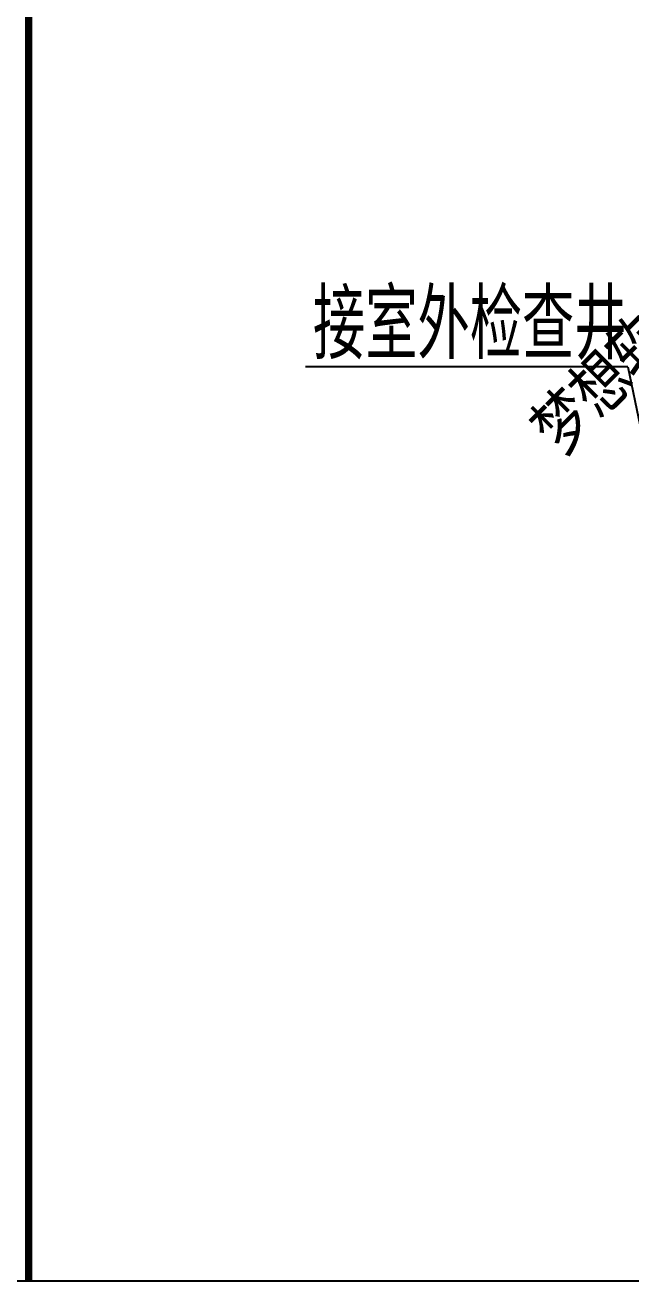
# Model space of a CAD drawing. Extents: x 1617977 to 1637944, y -113716 to -87833.
# Drawn here: x 1618455 to 1624973, y -113716 to -100208 of the extents above; entities that cross this region are included whole.
import ezdxf
from ezdxf.enums import TextEntityAlignment as Align
from ezdxf.xclip import XClip

# ---------------------------------------------------------------- set-up
doc = ezdxf.new("R2010")
doc.units = 0
doc.header["$LTSCALE"] = 35
doc.header["$MEASUREMENT"] = 0
doc.header["$XCLIPFRAME"] = 2
doc.layers.add('图框', color=135, linetype='Continuous')
doc.layers.add('排水', color=2, linetype='Continuous')
doc.styles.add('HZ', font='romant.shx', dxfattribs={"width": 0.8, "bigfont": 'hztxt.shx'})
doc.styles.add('HZFS', font='simp1.shx', dxfattribs={"width": 0.8, "bigfont": 'hz.shx'})

# ---------------------------------------------------------------- blocks, each defined once
blk = doc.blocks.new('21163871760495649.665825')
at = {"layer": '图框', "ltscale": 6}
blk.add_lwpolyline([(1618493, -137842, 76.4, 76.4, 0), (1680103, -137842, 76.4, 76.4, 0), (1680103, -93965, 76.4, 76.4, 0), (1618493, -93965, 76.4, 76.4, 0)], format="xyseb", close=True, dxfattribs=at)
at = {"layer": '排水'}
for q in [(1621472, -103885), (1625205, -105162)]:
    blk.add_line((1624941, -103885), q, dxfattribs=at)
at = {"color": 9, "style": 'HZFS'}
blk.add_text('梦想软件试用版：www.mxdraw.com', height=599.01, rotation=45, dxfattribs=at).set_placement((1627960, -100775), align=Align.MIDDLE_CENTER)
at = {"layer": '排水', "style": 'HZ', "width": 0.75}
blk.add_text('接室外检查井', height=750, dxfattribs=at).set_placement((1621552, -103802))

msp = doc.modelspace()

# ---------------------------------------------------------------- block references
ref = msp.add_blockref('21163871760495649.665825', (0, 0))
XClip(ref).set_block_clipping_path([(1617976.945275361, -87833.2488479532), (1617976.945275361, -113716.2997038196), (1637943.870221315, -113716.2997038196), (1637943.870221315, -87833.2488479532), (1617976.945275361, -87833.2488479532)])

doc.saveas('drawing.dxf')
